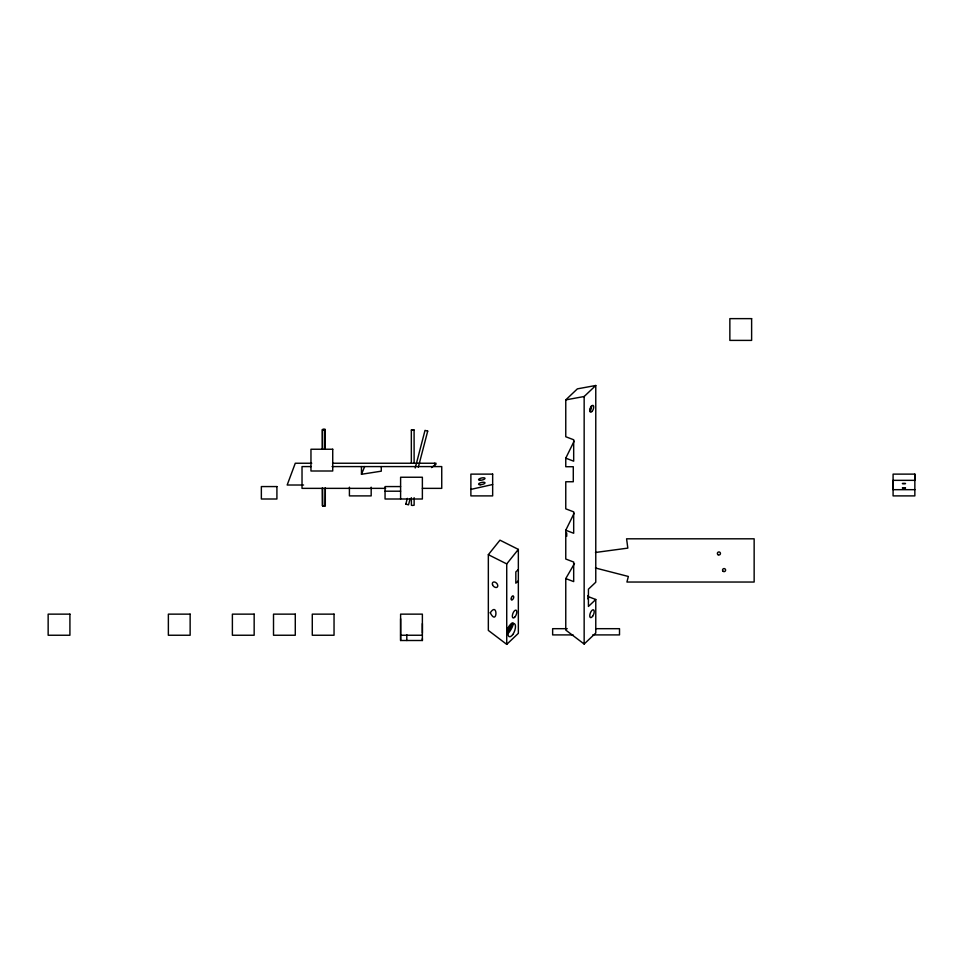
<?xml version="1.0" encoding="UTF-8"?>
<svg xmlns="http://www.w3.org/2000/svg" width="963" height="963" viewBox="0 0 963 963"><rect width="100%" height="100%" fill="white"/><g stroke="black" fill="none" stroke-linecap="round" stroke-linejoin="round"><path stroke-width="1.44" d="M422.372 638.541L422.372 640.503L400.608 640.503L400.608 618.74M422.372 633.1L422.372 623.591M914.85 474.121L914.85 495.897L893.086 495.897L893.086 474.121L914.85 474.121L914.85 480.344L893.086 480.344L893.086 489.673L914.85 489.673M511.221 598.926C510.835 597.493 513.159 594.171 513.64 596.783M513.64 596.976C514.17 598.468 511.221 601.658 511.221 599.142M405.82 504.143L407.325 498.353M415.222 467.994L425.008 430.401L427.692 431.099M410.033 499.063L408.529 504.841L405.856 504.143M418.315 467.248L427.716 431.099M566.726 533.021L566.726 536.283M381.288 466.586L381.288 471.172L361.462 474.278L364.688 466.586M574.153 513.207L565.763 530.24L573.683 533.261L573.683 511.859L565.763 508.837L565.763 481.753L573.286 481.753L573.286 466.73L565.763 466.73L565.763 458.159L574.153 441.126M589.212 596.988L595.772 599.492L595.772 633.004L584.156 644.03L565.763 630.079L565.763 578.582L574.478 563.524M488.337 554.676L499.966 540.171L518.347 549.392L518.347 633.341L506.731 644.367L488.337 630.416L488.337 554.676L506.731 563.909L506.731 644.367M506.731 563.909L518.347 549.392M565.763 458.159L573.683 461.181L573.683 439.766L565.763 436.745L565.763 399.886L577.379 388.859L595.772 385.489L595.772 582.218L588.429 589.187L588.429 606.461L595.772 599.492M565.763 399.886L584.156 396.515L595.772 385.489M518.347 569.53L515.831 571.926L515.831 583.181L518.347 580.797M431.544 467.585L435.974 464.226L435.974 463.239L332.548 463.239M902.451 483.462L905.473 483.462M905.449 483.619L902.5 483.631M902.451 487.868L905.473 487.868M905.449 488.024L902.5 488.048M411.333 463.107L411.333 430.028L412.73 429.799L414.09 429.98L414.126 463.107M414.066 430.088L411.418 430.1M470.883 489.397L492.659 484.521M595.459 552.473L627.828 548.116L626.576 538.811L754.149 538.811L754.149 582.037L626.925 582.037L628.358 576.464L595.423 567.989M322.569 505.707L325.313 505.719L325.301 487.784L325.169 505.719L322.485 505.719L322.449 487.796L322.545 505.719L325.121 505.719M323.664 429.546L325.121 429.522L325.205 448.939M311.759 463.239L295.28 463.239L287.167 485.015L303.562 485.015M311.037 466.586L302.021 466.586L302.021 488.361L385.669 488.361M332.066 466.586L441.74 466.586L441.74 488.361L422.372 488.361M400.608 486.568L385.056 486.568L385.056 499.003L422.372 499.003L422.372 477.239L400.608 477.239L400.608 499.003M385.056 491.202L400.608 491.202M567.231 628.683L552.642 628.683L552.642 634.906L573.069 634.906M595.736 628.683L619.51 628.683L619.51 634.906L592.763 634.906M400.608 635.243L422.372 635.243M323.46 429.546C320.619 429.474 329.587 429.594 322.485 429.534L322.449 448.939L322.364 429.534M565.763 578.582L573.683 581.604L573.683 562.043L565.763 559.022L565.763 530.24M587.839 598.854L588.237 597.602A4.297 1.023 79.4 0 0 587.875 595.531M584.156 396.515L584.156 644.03M434.686 463.239L434.686 465.213M422.372 640.503L422.372 614.141L400.608 614.141L400.608 640.503M414.126 497.69L414.126 505.214L412.73 505.443L411.418 505.298L411.333 497.69M406.807 634.701L406.807 640.503M371.176 487.182L371.176 495.897L349.413 495.897L349.413 487.182M361.462 466.586L361.462 474.278M325.253 429.522L325.253 448.939M591.39 405.868A3.611 1.745 -74.1 0 1 589.777 411.177M590.584 406.855A2.034 0.987 -74.1 0 1 589.874 409.648M507.633 628.43A6.91 1.733 -59.2 0 1 513.267 623.482A6.91 1.733 -59.2 0 1 507.995 633.57M508.007 630.031A2.925 0.734 -59.2 0 1 510.474 626.359A2.925 0.734 -59.2 0 1 510.462 628.418A2.925 0.734 -59.2 0 1 508.007 631.307M490.275 612.805C497.45 626.841 498.148 600.792 490.275 612.805M751.622 318.633L729.858 318.633L729.858 340.396L751.622 340.396L751.622 318.633M332.729 449.24L310.965 449.24L310.965 471.003L332.729 471.003L332.729 449.24M492.659 474.121L470.883 474.121L470.883 495.897L492.659 495.897L492.659 474.121M276.911 486.568L261.358 486.568L261.358 499.003L276.911 499.003L276.911 486.568M69.914 614.141L48.15 614.141L48.15 635.243L69.914 635.243L69.914 614.141M190.144 614.141L168.369 614.141L168.369 635.243L190.144 635.243L190.144 614.141M254.16 614.141L232.384 614.141L232.384 635.243L254.16 635.243L254.16 614.141M295.28 614.141L273.516 614.141L273.516 635.243L295.28 635.243L295.28 614.141M334.041 614.141L312.277 614.141L312.277 635.243L334.041 635.243L334.041 614.141M480.212 480.296A3.298 1.059 -12.6 0 0 485.003 478.37A3.298 1.059 -12.6 0 0 480.092 478.455A3.298 1.059 -12.6 0 0 480.212 480.296M480.212 484.75A3.298 1.059 -12.6 0 0 485.003 482.824A3.298 1.059 -12.6 0 0 480.092 482.908A3.298 1.059 -12.6 0 0 480.212 484.75M718.049 554.736A1.529 1.529 0 0 0 720.444 553.593A1.529 1.529 0 0 0 718.254 552.088A1.529 1.529 0 0 0 718.049 554.736M723.201 571.36A1.529 1.529 0 0 0 725.596 570.216A1.529 1.529 0 0 0 723.418 568.712A1.529 1.529 0 0 0 723.201 571.36M592.606 616.308A4.165 1.782 -69.1 0 0 593.533 609.832A4.165 1.782 -69.1 0 0 589.813 614.96A4.165 1.782 -69.1 0 0 592.606 616.308M592.389 410.96A3.623 1.553 -69.1 0 0 593.076 405.399A3.623 1.553 -69.1 0 0 589.886 409.997A3.623 1.553 -69.1 0 0 592.389 410.96M515.181 616.657A4.165 1.782 -69.1 0 0 516.108 610.181A4.165 1.782 -69.1 0 0 512.4 615.297A4.165 1.782 -69.1 0 0 515.181 616.657M512.761 634.545A7.018 2.997 -69.1 0 0 514.35 623.627A7.018 2.997 -69.1 0 0 508.091 632.234A7.018 2.997 -69.1 0 0 512.761 634.545M492.538 584.746A3.214 2.167 46.5 0 0 497.209 587.129A3.214 2.167 46.5 0 0 495.427 582.326A3.214 2.167 46.5 0 0 492.538 584.746"/></g></svg>
